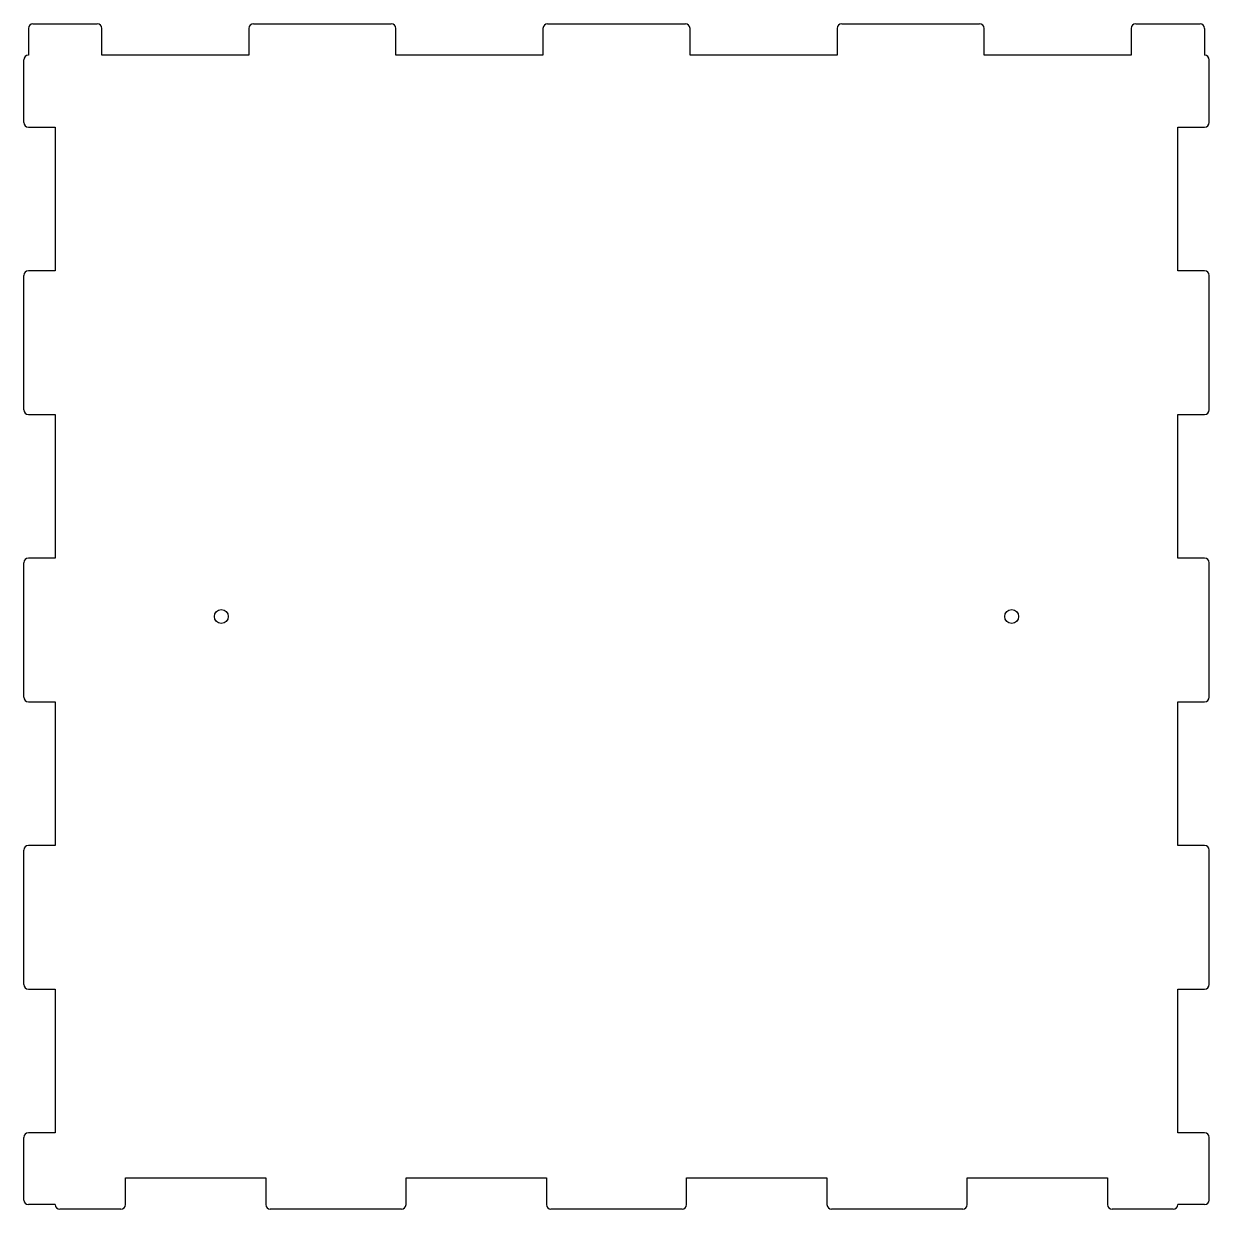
# Model space of a CAD drawing. Header units: millimetres. Extents: x 0 to 512, y 0 to 512.
import ezdxf

# ---------------------------------------------------------------- set-up
doc = ezdxf.new("R2010")
doc.units = ezdxf.units.MM
doc.layers.add('CutProfile', color=7, linetype='CONTINUOUS')

msp = doc.modelspace()

# ---------------------------------------------------------------- linework, layer by layer
at = {"layer": 'CutProfile'}
for p, q in [((4, 512), (31.75, 512)), ((99.25, 512), (158.75, 512)), ((226.25, 512), (285.75, 512)), ((353.25, 512), (412.75, 512)), ((480.25, 512), (508, 512)), ((2, 510), (2, 498.4)), ((33.75, 498.4), (33.75, 510)), ((97.25, 510), (97.25, 498.4)), ((160.75, 498.4), (160.75, 510)), ((224.25, 510), (224.25, 498.4)), ((287.75, 498.4), (287.75, 510)), ((351.25, 510), (351.25, 498.4)), ((414.75, 498.4), (414.75, 510)), ((478.25, 510), (478.25, 498.4)), ((510, 510), (510, 498.4)), ((97.25, 498.4), (33.75, 498.4)), ((224.25, 498.4), (160.75, 498.4)), ((351.25, 498.4), (287.75, 498.4)), ((478.25, 498.4), (414.75, 498.4)), ((0, 469.375), (0, 496.4)), ((512, 469.375), (512, 496.4)), ((2, 467.375), (13.6, 467.375)), ((13.6, 467.375), (13.6, 405.325)), ((498.4, 467.375), (510, 467.375)), ((498.4, 405.325), (498.4, 467.375)), ((13.6, 405.325), (2, 405.325)), ((510, 405.325), (498.4, 405.325)), ((0, 345.275), (0, 403.325)), ((512, 345.275), (512, 403.325)), ((2, 343.275), (13.6, 343.275)), ((13.6, 343.275), (13.6, 281.225)), ((498.4, 343.275), (510, 343.275)), ((498.4, 281.225), (498.4, 343.275)), ((0, 221.175), (0, 279.225)), ((13.6, 281.225), (2, 281.225)), ((510, 281.225), (498.4, 281.225)), ((512, 221.175), (512, 279.225)), ((2, 219.175), (13.6, 219.175)), ((13.6, 219.175), (13.6, 157.125)), ((498.4, 219.175), (510, 219.175)), ((498.4, 157.125), (498.4, 219.175)), ((0, 97.075), (0, 155.125)), ((13.6, 157.125), (2, 157.125)), ((510, 157.125), (498.4, 157.125)), ((512, 97.075), (512, 155.125)), ((2, 95.075), (13.6, 95.075)), ((13.6, 95.075), (13.6, 33.025)), ((498.4, 95.075), (510, 95.075)), ((498.4, 33.025), (498.4, 95.075)), ((0, 4), (0, 31.025)), ((13.6, 33.025), (2, 33.025)), ((510, 33.025), (498.4, 33.025)), ((512, 4), (512, 31.025)), ((43.9, 2), (43.9, 13.6)), ((43.9, 13.6), (104.5, 13.6)), ((104.5, 13.6), (104.5, 2)), ((165.1, 13.6), (225.7, 13.6)), ((165.1, 2), (165.1, 13.6)), ((225.7, 13.6), (225.7, 2)), ((286.3, 13.6), (346.9, 13.6)), ((286.3, 2), (286.3, 13.6)), ((346.9, 13.6), (346.9, 2)), ((407.5, 13.6), (468.1, 13.6)), ((407.5, 2), (407.5, 13.6)), ((468.1, 13.6), (468.1, 2)), ((13.6, 2), (2, 2)), ((41.9, 0), (15.6, 0)), ((163.1, 0), (106.5, 0)), ((284.3, 0), (227.7, 0)), ((405.5, 0), (348.9, 0)), ((496.4, 0), (470.1, 0)), ((510, 2), (498.4, 2))]:
    msp.add_line(p, q, dxfattribs=at)
for centre in [(85.333, 256), (426.667, 256)]:
    msp.add_circle(centre, 3, dxfattribs=at)
for centre, start, end in [((4, 510), 90, 180), ((31.75, 510), 0, 90), ((99.25, 510), 90, 180), ((158.75, 510), 0, 90), ((226.25, 510), 90, 180), ((285.75, 510), 0, 90), ((353.25, 510), 90, 180), ((412.75, 510), 0, 90), ((480.25, 510), 90, 180), ((508, 510), 0, 90), ((2, 496.4), 90, 180), ((510, 496.4), 0, 90), ((2, 469.375), 180, -90), ((510, 469.375), -90, 0), ((2, 403.325), 90, 180), ((510, 403.325), 0, 90), ((2, 345.275), 180, -90), ((510, 345.275), -90, 0), ((2, 279.225), 90, 180), ((510, 279.225), 0, 90), ((2, 221.175), 180, -90), ((510, 221.175), -90, 0), ((2, 155.125), 90, 180), ((510, 155.125), 0, 90), ((2, 97.075), 180, -90), ((510, 97.075), -90, 0), ((2, 31.025), 90, 180), ((510, 31.025), 0, 90), ((2, 4), 180, -90), ((15.6, 2), 180, -90), ((41.9, 2), -90, 0), ((106.5, 2), 180, -90), ((163.1, 2), -90, 0), ((227.7, 2), 180, -90), ((284.3, 2), -90, 0), ((348.9, 2), 180, -90), ((405.5, 2), -90, 0), ((470.1, 2), 180, -90), ((496.4, 2), -90, 0), ((510, 4), -90, 0)]:
    msp.add_arc(centre, 2, start, end, dxfattribs=at)

doc.saveas('drawing.dxf')
